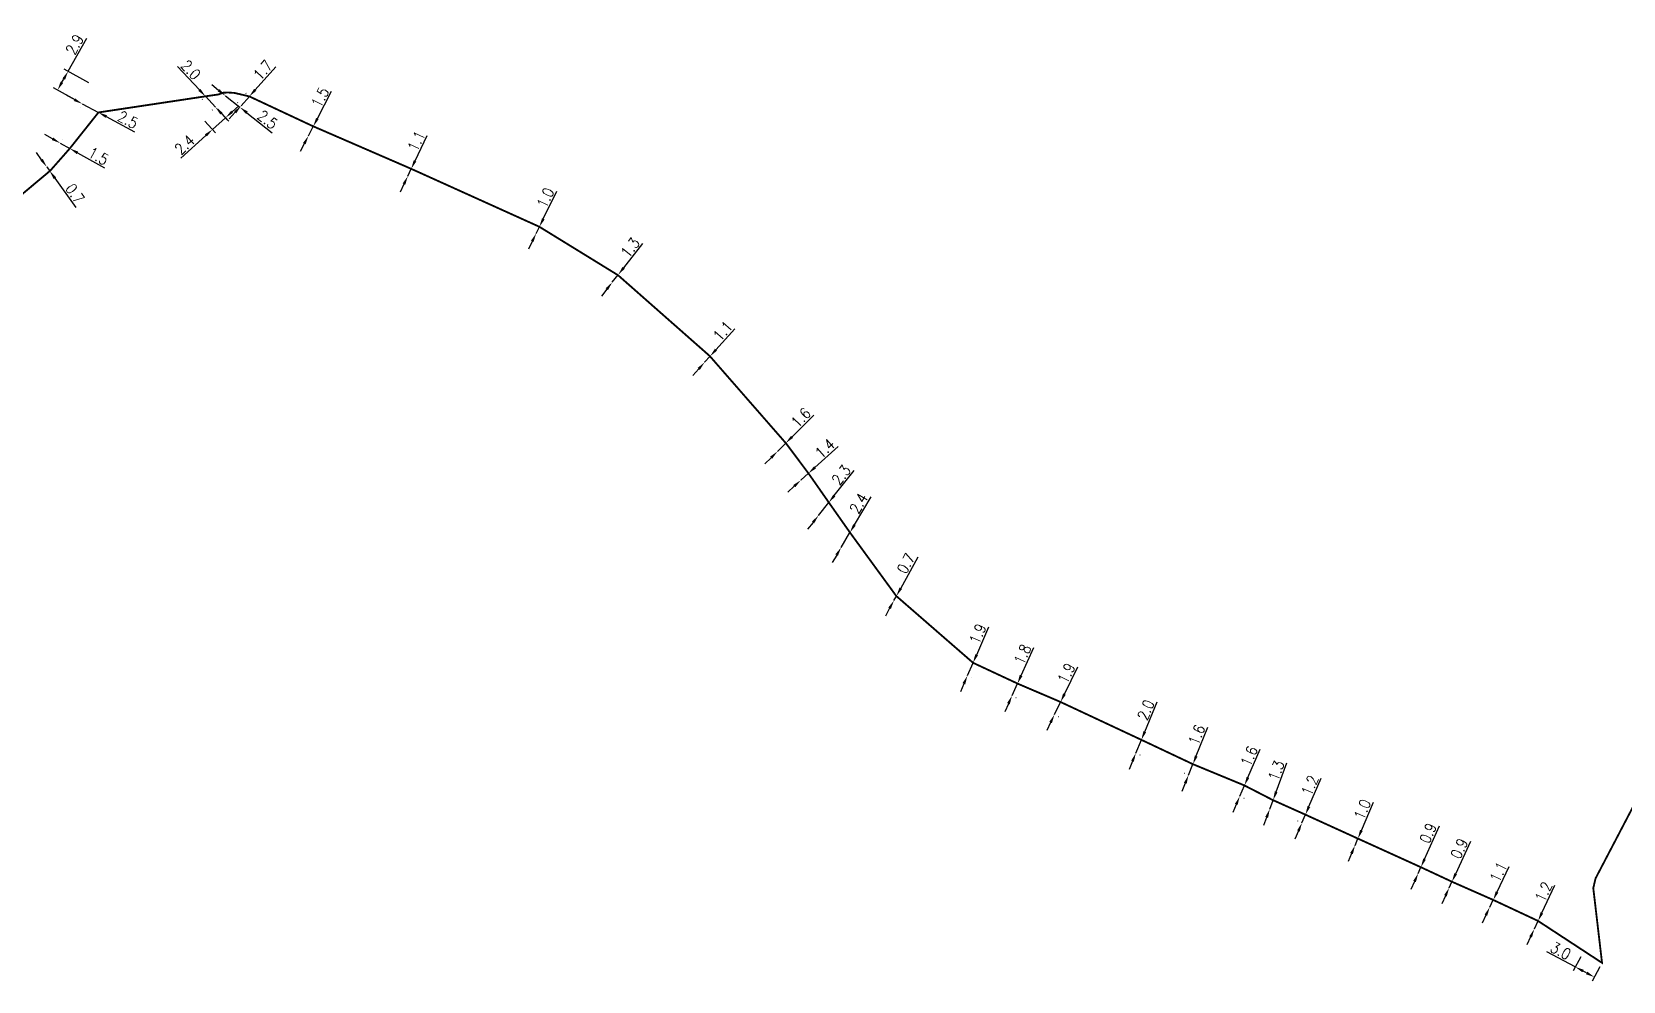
# Model space of a CAD drawing. Header units: millimetres. Extents: x 168049 to 169000, y 126646 to 127000.
# Drawn here: x 168528.4 to 168744.8, y 126645.6 to 126774.6 of the extents above; entities that cross this region are included whole.
import ezdxf

# ---------------------------------------------------------------- set-up
doc = ezdxf.new("R2010")
doc.units = ezdxf.units.MM
doc.linetypes.add('O_GAINE', pattern=[2000, 1000, 1000])
doc.layers.get('DEFPOINTS').update_dxf_attribs({"linetype": 'CONTINUOUS'})
doc.layers.add('O_100', color=6, linetype='O_GAINE')
doc.styles.get("Standard").update_dxf_attribs({"font": 'romans.shx', "width": 0.85})
doc.dimstyles.get("Standard").update_dxf_attribs({"dimtxt": 1.5, "dimasz": 1.2, "dimexe": 0.625, "dimexo": 0.625, "dimgap": 0.25, "dimtad": 1, "dimdec": 1, "dimzin": 0, "dimdsep": 46, "dimtxsty": 'Standard', "dimcen": -0.5, "dimadec": 0, "dimazin": 0, "dimtfac": 1, "dimtdec": 1, "dimtmove": 0, "dimatfit": 3, "dimfxl": 1, "dimtolj": 1, "dimtzin": 0, "dimarcsym": 0})

# ---------------------------------------------------------------- blocks, each defined once
blk = doc.blocks.new('*D30')
at = {"layer": 'DEFPOINTS', "color": 0, "linetype": 'Continuous'}
for p in [(168739.27, 126649.43), (168741.88, 126648.05), (168738.24, 126647.5)]:
    blk.add_point(p, dxfattribs=at)
at = {"layer": 'O_100', "color": 0, "linetype": 'Continuous', "lineweight": -2}
for p, q in [((168738.24, 126647.5), (168734.39, 126649.56)), ((168738.98, 126648.88), (168737.95, 126646.95)), ((168739.79, 126646.68), (168739.3, 126646.93)), ((168741.58, 126647.49), (168740.55, 126645.56))]:
    blk.add_line(p, q, dxfattribs=at)
at = {"layer": 'O_100', "color": 0, "linetype": 'Continuous'}
for points in [[(168739.4, 126647.11), (168739.21, 126646.76), (168738.24, 126647.5)], [(168739.88, 126646.85), (168739.69, 126646.5), (168740.85, 126646.11)]]:
    blk.add_solid(points, dxfattribs=at)
at = {"layer": 'O_100', "color": 0, "linetype": 'Continuous', "insert": (168736.25, 126649.69), "char_height": 1.5, "attachment_point": 5, "rotation": 331.9375}
blk.add_mtext('\\A1;3.0', dxfattribs=at)
blk = doc.blocks.new('*D88')
at = {"layer": 'DEFPOINTS', "color": 0, "linetype": 'Continuous'}
for p in [(168732.68, 126652.66), (168732.68, 126652.66), (168733.19, 126653.75)]:
    blk.add_point(p, dxfattribs=at)
at = {"layer": 'O_100', "color": 0, "linetype": 'Continuous', "lineweight": -2}
for p, q in [((168733.7, 126654.84), (168735.47, 126658.63)), ((168732.68, 126652.66), (168733.19, 126653.75)), ((168732.17, 126651.58), (168731.66, 126650.49))]:
    blk.add_line(p, q, dxfattribs=at)
at = {"layer": 'O_100', "color": 0, "linetype": 'Continuous'}
for points in [[(168733.52, 126654.92), (168733.88, 126654.75), (168733.19, 126653.75)], [(168731.99, 126651.66), (168732.35, 126651.49), (168732.68, 126652.66)]]:
    blk.add_solid(points, dxfattribs=at)
at = {"layer": 'O_100', "color": 0, "linetype": 'Continuous', "insert": (168733.93, 126657.7), "char_height": 1.5, "attachment_point": 5, "rotation": 64.8921}
blk.add_mtext('\\A1;1.2', dxfattribs=at)
blk = doc.blocks.new('*D89')
at = {"layer": 'DEFPOINTS', "color": 0, "linetype": 'Continuous'}
for p in [(168727.09, 126656.6), (168726.61, 126655.61), (168726.61, 126655.61)]:
    blk.add_point(p, dxfattribs=at)
at = {"layer": 'O_100', "color": 0, "linetype": 'Continuous', "lineweight": -2}
for p, q in [((168727.61, 126657.68), (168729.27, 126661.13)), ((168726.61, 126655.61), (168727.09, 126656.6)), ((168726.09, 126654.53), (168725.57, 126653.45))]:
    blk.add_line(p, q, dxfattribs=at)
at = {"layer": 'O_100', "color": 0, "linetype": 'Continuous'}
for points in [[(168727.43, 126657.77), (168727.79, 126657.59), (168727.09, 126656.6)], [(168725.91, 126654.61), (168726.27, 126654.44), (168726.61, 126655.61)]]:
    blk.add_solid(points, dxfattribs=at)
at = {"layer": 'O_100', "color": 0, "linetype": 'Continuous', "insert": (168727.8, 126660.38), "char_height": 1.5, "attachment_point": 5, "rotation": 64.2797}
blk.add_mtext('\\A1;1.1', dxfattribs=at)
blk = doc.blocks.new('*D90')
at = {"layer": 'DEFPOINTS', "color": 0, "linetype": 'Continuous'}
for p in [(168721.48, 126659.08), (168721.1, 126658.26), (168721.1, 126658.26)]:
    blk.add_point(p, dxfattribs=at)
at = {"layer": 'O_100', "color": 0, "linetype": 'Continuous', "lineweight": -2}
for p, q in [((168721.99, 126660.16), (168724.04, 126664.57)), ((168721.1, 126658.26), (168721.48, 126659.08)), ((168720.6, 126657.17), (168720.09, 126656.09))]:
    blk.add_line(p, q, dxfattribs=at)
at = {"layer": 'O_100', "color": 0, "linetype": 'Continuous'}
for points in [[(168721.81, 126660.25), (168722.17, 126660.08), (168721.48, 126659.08)], [(168720.42, 126657.26), (168720.78, 126657.09), (168721.1, 126658.26)]]:
    blk.add_solid(points, dxfattribs=at)
at = {"layer": 'O_100', "color": 0, "linetype": 'Continuous', "insert": (168722.48, 126663.58), "char_height": 1.5, "attachment_point": 5, "rotation": 64.9992}
blk.add_mtext('\\A1;0.9', dxfattribs=at)
blk = doc.blocks.new('*D91')
at = {"layer": 'DEFPOINTS', "color": 0, "linetype": 'Continuous'}
for p in [(168717.26, 126661.05), (168716.89, 126660.21), (168716.89, 126660.21)]:
    blk.add_point(p, dxfattribs=at)
at = {"layer": 'O_100', "color": 0, "linetype": 'Continuous', "lineweight": -2}
for p, q in [((168717.75, 126662.14), (168719.78, 126666.69)), ((168716.89, 126660.21), (168717.26, 126661.05)), ((168716.4, 126659.11), (168715.91, 126658.01))]:
    blk.add_line(p, q, dxfattribs=at)
at = {"layer": 'O_100', "color": 0, "linetype": 'Continuous'}
for points in [[(168717.57, 126662.22), (168717.93, 126662.06), (168717.26, 126661.05)], [(168716.21, 126659.19), (168716.58, 126659.03), (168716.89, 126660.21)]]:
    blk.add_solid(points, dxfattribs=at)
at = {"layer": 'O_100', "color": 0, "linetype": 'Continuous', "insert": (168718.23, 126665.68), "char_height": 1.5, "attachment_point": 5, "rotation": 65.9496}
blk.add_mtext('\\A1;0.9', dxfattribs=at)
blk = doc.blocks.new('*D92')
at = {"layer": 'DEFPOINTS', "color": 0, "linetype": 'Continuous'}
for p in [(168708.3, 126664.02), (168708.31, 126664.02), (168708.7, 126664.94)]:
    blk.add_point(p, dxfattribs=at)
at = {"layer": 'O_100', "color": 0, "linetype": 'Continuous', "lineweight": -2}
for p, q in [((168709.16, 126666.04), (168710.81, 126669.9)), ((168708.12, 126665.18), (168708.12, 126665.18)), ((168707.83, 126662.91), (168707.36, 126661.81)), ((168707.73, 126664.26), (168707.73, 126664.26)), ((168708.3, 126664.02), (168708.69, 126664.94))]:
    blk.add_line(p, q, dxfattribs=at)
at = {"layer": 'O_100', "color": 0, "linetype": 'Continuous'}
for points in [[(168708.98, 126666.12), (168709.35, 126665.96), (168708.69, 126664.94)], [(168707.65, 126662.99), (168708.02, 126662.84), (168708.3, 126664.02)]]:
    blk.add_solid(points, dxfattribs=at)
at = {"layer": 'O_100', "color": 0, "linetype": 'Continuous', "insert": (168709.3, 126668.91), "char_height": 1.5, "attachment_point": 5, "rotation": 66.9434}
blk.add_mtext('\\A1;1.0', dxfattribs=at)
blk = doc.blocks.new('*D93')
at = {"layer": 'DEFPOINTS', "color": 0, "linetype": 'Continuous'}
for p in [(168701.57, 126668.18), (168701.09, 126667.08), (168701.1, 126667.08)]:
    blk.add_point(p, dxfattribs=at)
at = {"layer": 'O_100', "color": 0, "linetype": 'Continuous', "lineweight": -2}
for p, q in [((168702.03, 126669.29), (168703.68, 126673.14)), ((168700.52, 126667.32), (168700.51, 126667.33)), ((168701, 126668.43), (168700.98, 126668.43)), ((168701.09, 126667.08), (168701.56, 126668.19)), ((168700.61, 126665.98), (168700.14, 126664.88))]:
    blk.add_line(p, q, dxfattribs=at)
at = {"layer": 'O_100', "color": 0, "linetype": 'Continuous'}
for points in [[(168701.85, 126669.37), (168702.21, 126669.21), (168701.56, 126668.19)], [(168700.43, 126666.06), (168700.8, 126665.9), (168701.09, 126667.08)]]:
    blk.add_solid(points, dxfattribs=at)
at = {"layer": 'O_100', "color": 0, "linetype": 'Continuous', "insert": (168702.17, 126672.16), "char_height": 1.5, "attachment_point": 5, "rotation": 66.8259}
blk.add_mtext('\\A1;1.2', dxfattribs=at)
blk = doc.blocks.new('*D94')
at = {"layer": 'DEFPOINTS', "color": 0, "linetype": 'Continuous'}
for p in [(168697.16, 126670.16), (168696.71, 126668.95), (168696.71, 126668.95)]:
    blk.add_point(p, dxfattribs=at)
at = {"layer": 'O_100', "color": 0, "linetype": 'Continuous', "lineweight": -2}
for p, q in [((168697.58, 126671.29), (168699.05, 126675.23)), ((168696.71, 126668.95), (168697.16, 126670.16)), ((168696.29, 126667.82), (168695.87, 126666.7))]:
    blk.add_line(p, q, dxfattribs=at)
at = {"layer": 'O_100', "color": 0, "linetype": 'Continuous'}
for points in [[(168697.4, 126671.36), (168697.77, 126671.22), (168697.16, 126670.16)], [(168696.1, 126667.89), (168696.48, 126667.75), (168696.71, 126668.95)]]:
    blk.add_solid(points, dxfattribs=at)
at = {"layer": 'O_100', "color": 0, "linetype": 'Continuous', "insert": (168697.59, 126674.18), "char_height": 1.5, "attachment_point": 5, "rotation": 69.5529}
blk.add_mtext('\\A1;1.3', dxfattribs=at)
blk = doc.blocks.new('*D95')
at = {"layer": 'DEFPOINTS', "color": 0, "linetype": 'Continuous'}
for p in [(168693.26, 126672.16), (168692.62, 126670.7), (168692.64, 126670.69)]:
    blk.add_point(p, dxfattribs=at)
at = {"layer": 'O_100', "color": 0, "linetype": 'Continuous', "lineweight": -2}
for p, q in [((168693.75, 126673.26), (168695.42, 126677.1)), ((168692.64, 126670.69), (168693.27, 126672.16)), ((168693.83, 126671.92), (168693.85, 126671.91)), ((168692.16, 126669.59), (168691.68, 126668.49)), ((168693.19, 126670.45), (168693.21, 126670.44))]:
    blk.add_line(p, q, dxfattribs=at)
at = {"layer": 'O_100', "color": 0, "linetype": 'Continuous'}
for points in [[(168693.57, 126673.34), (168693.93, 126673.18), (168693.27, 126672.16)], [(168691.98, 126669.67), (168692.34, 126669.51), (168692.64, 126670.69)]]:
    blk.add_solid(points, dxfattribs=at)
at = {"layer": 'O_100', "color": 0, "linetype": 'Continuous', "insert": (168693.91, 126676.13), "char_height": 1.5, "attachment_point": 5, "rotation": 66.5453}
blk.add_mtext('\\A1;1.6', dxfattribs=at)
blk = doc.blocks.new('*D96')
at = {"layer": 'DEFPOINTS', "color": 0, "linetype": 'Continuous'}
for p in [(168686.29, 126675.05), (168685.67, 126673.57), (168685.7, 126673.56)]:
    blk.add_point(p, dxfattribs=at)
at = {"layer": 'O_100', "color": 0, "linetype": 'Continuous', "lineweight": -2}
for p, q in [((168686.72, 126676.17), (168688.28, 126680.06)), ((168685.12, 126673.79), (168685.09, 126673.8)), ((168685.67, 126673.57), (168686.27, 126675.05)), ((168685.71, 126675.28), (168685.69, 126675.29)), ((168685.23, 126672.46), (168684.78, 126671.34))]:
    blk.add_line(p, q, dxfattribs=at)
at = {"layer": 'O_100', "color": 0, "linetype": 'Continuous'}
for points in [[(168686.53, 126676.24), (168686.9, 126676.09), (168686.27, 126675.05)], [(168685.04, 126672.53), (168685.41, 126672.38), (168685.67, 126673.57)]]:
    blk.add_solid(points, dxfattribs=at)
at = {"layer": 'O_100', "color": 0, "linetype": 'Continuous', "insert": (168686.79, 126679.04), "char_height": 1.5, "attachment_point": 5, "rotation": 68.1224}
blk.add_mtext('\\A1;1.6', dxfattribs=at)
blk = doc.blocks.new('*D97')
at = {"layer": 'DEFPOINTS', "color": 0, "linetype": 'Continuous'}
for p in [(168679.23, 126678.38), (168678.48, 126676.58), (168678.51, 126676.56)]:
    blk.add_point(p, dxfattribs=at)
at = {"layer": 'O_100', "color": 0, "linetype": 'Continuous', "lineweight": -2}
for p, q in [((168679.72, 126679.47), (168681.41, 126683.51)), ((168678.51, 126676.56), (168679.26, 126678.36)), ((168679.81, 126678.14), (168679.84, 126678.12)), ((168679.06, 126676.34), (168679.09, 126676.32)), ((168678.05, 126675.45), (168677.59, 126674.35))]:
    blk.add_line(p, q, dxfattribs=at)
at = {"layer": 'O_100', "color": 0, "linetype": 'Continuous'}
for points in [[(168679.54, 126679.55), (168679.91, 126679.39), (168679.26, 126678.36)], [(168677.87, 126675.53), (168678.24, 126675.38), (168678.51, 126676.56)]]:
    blk.add_solid(points, dxfattribs=at)
at = {"layer": 'O_100', "color": 0, "linetype": 'Continuous', "insert": (168679.87, 126682.43), "char_height": 1.5, "attachment_point": 5, "rotation": 67.3769}
blk.add_mtext('\\A1;2.0', dxfattribs=at)
blk = doc.blocks.new('*D98')
at = {"layer": 'DEFPOINTS', "color": 0, "linetype": 'Continuous'}
for p in [(168668.22, 126683.52), (168667.39, 126681.82), (168667.44, 126681.79)]:
    blk.add_point(p, dxfattribs=at)
at = {"layer": 'O_100', "color": 0, "linetype": 'Continuous', "lineweight": -2}
for p, q in [((168668.8, 126684.58), (168670.61, 126688.29)), ((168667.44, 126681.79), (168668.28, 126683.5)), ((168668.78, 126683.25), (168668.84, 126683.22)), ((168666.92, 126680.71), (168666.39, 126679.63)), ((168667.95, 126681.54), (168668, 126681.52))]:
    blk.add_line(p, q, dxfattribs=at)
at = {"layer": 'O_100', "color": 0, "linetype": 'Continuous'}
for points in [[(168668.62, 126684.67), (168668.98, 126684.49), (168668.28, 126683.5)], [(168666.74, 126680.8), (168667.1, 126680.63), (168667.44, 126681.79)]]:
    blk.add_solid(points, dxfattribs=at)
at = {"layer": 'O_100', "color": 0, "linetype": 'Continuous', "insert": (168669.07, 126687.41), "char_height": 1.5, "attachment_point": 5, "rotation": 63.9852}
blk.add_mtext('\\A1;1.9', dxfattribs=at)
blk = doc.blocks.new('*D99')
at = {"layer": 'DEFPOINTS', "color": 0, "linetype": 'Continuous'}
for p in [(168662.38, 126686.03), (168661.64, 126684.39), (168661.68, 126684.37)]:
    blk.add_point(p, dxfattribs=at)
at = {"layer": 'O_100', "color": 0, "linetype": 'Continuous', "lineweight": -2}
for p, q in [((168662.91, 126687.11), (168664.62, 126690.93)), ((168661.68, 126684.37), (168662.42, 126686.01)), ((168662.95, 126685.77), (168662.99, 126685.76)), ((168661.19, 126683.27), (168660.7, 126682.18)), ((168662.21, 126684.13), (168662.25, 126684.11))]:
    blk.add_line(p, q, dxfattribs=at)
at = {"layer": 'O_100', "color": 0, "linetype": 'Continuous'}
for points in [[(168662.72, 126687.19), (168663.09, 126687.02), (168662.42, 126686.01)], [(168661.01, 126683.36), (168661.37, 126683.19), (168661.68, 126684.37)]]:
    blk.add_solid(points, dxfattribs=at)
at = {"layer": 'O_100', "color": 0, "linetype": 'Continuous', "insert": (168663.1, 126689.97), "char_height": 1.5, "attachment_point": 5, "rotation": 65.8575}
blk.add_mtext('\\A1;1.8', dxfattribs=at)
blk = doc.blocks.new('*D100')
at = {"layer": 'DEFPOINTS', "color": 0, "linetype": 'Continuous'}
for p in [(168656.35, 126688.84), (168655.58, 126687.1), (168655.62, 126687.09)]:
    blk.add_point(p, dxfattribs=at)
at = {"layer": 'O_100', "color": 0, "linetype": 'Continuous', "lineweight": -2}
for p, q in [((168656.87, 126689.93), (168658.53, 126693.7)), ((168655.62, 126687.09), (168656.38, 126688.83)), ((168656.16, 126686.85), (168656.19, 126686.84)), ((168656.92, 126688.59), (168656.95, 126688.58)), ((168655.14, 126685.99), (168654.65, 126684.89))]:
    blk.add_line(p, q, dxfattribs=at)
at = {"layer": 'O_100', "color": 0, "linetype": 'Continuous'}
for points in [[(168656.68, 126690.01), (168657.05, 126689.84), (168656.38, 126688.83)], [(168654.95, 126686.07), (168655.32, 126685.91), (168655.62, 126687.09)]]:
    blk.add_solid(points, dxfattribs=at)
at = {"layer": 'O_100', "color": 0, "linetype": 'Continuous', "insert": (168657.02, 126692.77), "char_height": 1.5, "attachment_point": 5, "rotation": 66.2723}
blk.add_mtext('\\A1;1.9', dxfattribs=at)
blk = doc.blocks.new('*D101')
at = {"layer": 'DEFPOINTS', "color": 0, "linetype": 'Continuous'}
for p in [(168645.96, 126697.9), (168645.62, 126697.29), (168645.62, 126697.29)]:
    blk.add_point(p, dxfattribs=at)
at = {"layer": 'O_100', "color": 0, "linetype": 'Continuous', "lineweight": -2}
for p, q in [((168646.54, 126698.95), (168648.91, 126703.23)), ((168645.62, 126697.29), (168645.96, 126697.9)), ((168645.04, 126696.24), (168644.46, 126695.19))]:
    blk.add_line(p, q, dxfattribs=at)
at = {"layer": 'O_100', "color": 0, "linetype": 'Continuous'}
for points in [[(168646.37, 126699.05), (168646.72, 126698.86), (168645.96, 126697.9)], [(168644.86, 126696.34), (168645.21, 126696.14), (168645.62, 126697.29)]]:
    blk.add_solid(points, dxfattribs=at)
at = {"layer": 'O_100', "color": 0, "linetype": 'Continuous', "insert": (168647.26, 126702.32), "char_height": 1.5, "attachment_point": 5, "rotation": 61.0173}
blk.add_mtext('\\A1;0.7', dxfattribs=at)
blk = doc.blocks.new('*D102')
at = {"layer": 'DEFPOINTS', "color": 0, "linetype": 'Continuous'}
for p in [(168639.64, 126706.53), (168638.45, 126704.51), (168638.45, 126704.51)]:
    blk.add_point(p, dxfattribs=at)
at = {"layer": 'O_100', "color": 0, "linetype": 'Continuous', "lineweight": -2}
for p, q in [((168640.25, 126707.57), (168642.51, 126711.38)), ((168638.45, 126704.51), (168639.64, 126706.53)), ((168637.84, 126703.48), (168637.23, 126702.44))]:
    blk.add_line(p, q, dxfattribs=at)
at = {"layer": 'O_100', "color": 0, "linetype": 'Continuous'}
for points in [[(168640.08, 126707.67), (168640.42, 126707.46), (168639.64, 126706.53)], [(168637.66, 126703.58), (168638.01, 126703.37), (168638.45, 126704.51)]]:
    blk.add_solid(points, dxfattribs=at)
at = {"layer": 'O_100', "color": 0, "linetype": 'Continuous', "insert": (168640.82, 126710.5), "char_height": 1.5, "attachment_point": 5, "rotation": 59.4262}
blk.add_mtext('\\A1;2.4', dxfattribs=at)
blk = doc.blocks.new('*D103')
at = {"layer": 'DEFPOINTS', "color": 0, "linetype": 'Continuous'}
for p in [(168636.77, 126710.62), (168635.37, 126708.85), (168635.37, 126708.85)]:
    blk.add_point(p, dxfattribs=at)
at = {"layer": 'O_100', "color": 0, "linetype": 'Continuous', "lineweight": -2}
for p, q in [((168637.51, 126711.56), (168640.23, 126714.98)), ((168635.37, 126708.85), (168636.77, 126710.62)), ((168634.63, 126707.91), (168633.88, 126706.97))]:
    blk.add_line(p, q, dxfattribs=at)
at = {"layer": 'O_100', "color": 0, "linetype": 'Continuous'}
for points in [[(168637.36, 126711.68), (168637.67, 126711.43), (168636.77, 126710.62)], [(168634.47, 126708.04), (168634.78, 126707.79), (168635.37, 126708.85)]]:
    blk.add_solid(points, dxfattribs=at)
at = {"layer": 'O_100', "color": 0, "linetype": 'Continuous', "insert": (168638.46, 126714.36), "char_height": 1.5, "attachment_point": 5, "rotation": 51.5831}
blk.add_mtext('\\A1;2.3', dxfattribs=at)
blk = doc.blocks.new('*D104')
at = {"layer": 'DEFPOINTS', "color": 0, "linetype": 'Continuous'}
for p in [(168632.97, 126713.65), (168632.97, 126713.65), (168634, 126714.59)]:
    blk.add_point(p, dxfattribs=at)
at = {"layer": 'O_100', "color": 0, "linetype": 'Continuous', "lineweight": -2}
for p, q in [((168634.89, 126715.39), (168638.04, 126718.24)), ((168632.08, 126712.84), (168631.19, 126712.03)), ((168632.97, 126713.65), (168634, 126714.59))]:
    blk.add_line(p, q, dxfattribs=at)
at = {"layer": 'O_100', "color": 0, "linetype": 'Continuous'}
for points in [[(168634.76, 126715.54), (168635.03, 126715.24), (168634, 126714.59)], [(168631.94, 126712.99), (168632.21, 126712.69), (168632.97, 126713.65)]]:
    blk.add_solid(points, dxfattribs=at)
at = {"layer": 'O_100', "color": 0, "linetype": 'Continuous', "insert": (168636.24, 126717.96), "char_height": 1.5, "attachment_point": 5, "rotation": 42.1632}
blk.add_mtext('\\A1;1.4', dxfattribs=at)
blk = doc.blocks.new('*D105')
at = {"layer": 'DEFPOINTS', "color": 0, "linetype": 'Continuous'}
for p in [(168629.79, 126717.56), (168629.79, 126717.56), (168630.92, 126718.69)]:
    blk.add_point(p, dxfattribs=at)
at = {"layer": 'O_100', "color": 0, "linetype": 'Continuous', "lineweight": -2}
for p, q in [((168631.77, 126719.54), (168634.73, 126722.5)), ((168629.79, 126717.56), (168630.92, 126718.69)), ((168628.94, 126716.71), (168628.09, 126715.86))]:
    blk.add_line(p, q, dxfattribs=at)
at = {"layer": 'O_100', "color": 0, "linetype": 'Continuous'}
for points in [[(168631.63, 126719.68), (168631.91, 126719.4), (168630.92, 126718.69)], [(168628.8, 126716.85), (168629.08, 126716.57), (168629.79, 126717.56)]]:
    blk.add_solid(points, dxfattribs=at)
at = {"layer": 'O_100', "color": 0, "linetype": 'Continuous', "insert": (168632.97, 126722.15), "char_height": 1.5, "attachment_point": 5, "rotation": 44.9882}
blk.add_mtext('\\A1;1.6', dxfattribs=at)
blk = doc.blocks.new('*D106')
at = {"layer": 'DEFPOINTS', "color": 0, "linetype": 'Continuous'}
for p in [(168620.63, 126730.49), (168619.89, 126729.67), (168619.89, 126729.67)]:
    blk.add_point(p, dxfattribs=at)
at = {"layer": 'O_100', "color": 0, "linetype": 'Continuous', "lineweight": -2}
for p, q in [((168621.43, 126731.38), (168623.98, 126734.23)), ((168619.89, 126729.67), (168620.63, 126730.49)), ((168619.09, 126728.78), (168618.29, 126727.88))]:
    blk.add_line(p, q, dxfattribs=at)
at = {"layer": 'O_100', "color": 0, "linetype": 'Continuous'}
for points in [[(168621.28, 126731.51), (168621.58, 126731.25), (168620.63, 126730.49)], [(168618.94, 126728.91), (168619.24, 126728.64), (168619.89, 126729.67)]]:
    blk.add_solid(points, dxfattribs=at)
at = {"layer": 'O_100', "color": 0, "linetype": 'Continuous', "insert": (168622.36, 126733.92), "char_height": 1.5, "attachment_point": 5, "rotation": 48.0739}
blk.add_mtext('\\A1;1.1', dxfattribs=at)
blk = doc.blocks.new('*D107')
at = {"layer": 'DEFPOINTS', "color": 0, "linetype": 'Continuous'}
for p in [(168608.15, 126741.58), (168607.34, 126740.56), (168607.34, 126740.56)]:
    blk.add_point(p, dxfattribs=at)
at = {"layer": 'O_100', "color": 0, "linetype": 'Continuous', "lineweight": -2}
for p, q in [((168608.89, 126742.52), (168611.48, 126745.81)), ((168607.34, 126740.56), (168608.15, 126741.58)), ((168606.6, 126739.61), (168605.86, 126738.67))]:
    blk.add_line(p, q, dxfattribs=at)
at = {"layer": 'O_100', "color": 0, "linetype": 'Continuous'}
for points in [[(168608.73, 126742.64), (168609.05, 126742.4), (168608.15, 126741.58)], [(168606.44, 126739.74), (168606.76, 126739.49), (168607.34, 126740.56)]]:
    blk.add_solid(points, dxfattribs=at)
at = {"layer": 'O_100', "color": 0, "linetype": 'Continuous', "insert": (168609.77, 126745.26), "char_height": 1.5, "attachment_point": 5, "rotation": 51.7807}
blk.add_mtext('\\A1;1.3', dxfattribs=at)
blk = doc.blocks.new('*D108')
at = {"layer": 'DEFPOINTS', "color": 0, "linetype": 'Continuous'}
for p in [(168596.99, 126747.19), (168596.99, 126747.19), (168597.43, 126748.09)]:
    blk.add_point(p, dxfattribs=at)
at = {"layer": 'O_100', "color": 0, "linetype": 'Continuous', "lineweight": -2}
for p, q in [((168597.96, 126749.17), (168599.8, 126752.93)), ((168596.99, 126747.19), (168597.43, 126748.09)), ((168596.46, 126746.11), (168595.94, 126745.04))]:
    blk.add_line(p, q, dxfattribs=at)
at = {"layer": 'O_100', "color": 0, "linetype": 'Continuous'}
for points in [[(168596.28, 126746.2), (168596.64, 126746.03), (168596.99, 126747.19)], [(168597.78, 126749.25), (168598.14, 126749.08), (168597.43, 126748.09)]]:
    blk.add_solid(points, dxfattribs=at)
at = {"layer": 'O_100', "color": 0, "linetype": 'Continuous', "insert": (168598.25, 126752.03), "char_height": 1.5, "attachment_point": 5, "rotation": 63.9166}
blk.add_mtext('\\A1;1.0', dxfattribs=at)
blk = doc.blocks.new('*D109')
at = {"layer": 'DEFPOINTS', "color": 0, "linetype": 'Continuous'}
for p in [(168580.01, 126755.97), (168579.54, 126754.97), (168579.54, 126754.97)]:
    blk.add_point(p, dxfattribs=at)
at = {"layer": 'O_100', "color": 0, "linetype": 'Continuous', "lineweight": -2}
for p, q in [((168580.52, 126757.05), (168582.16, 126760.51)), ((168579.54, 126754.97), (168580.01, 126755.97)), ((168579.02, 126753.89), (168578.51, 126752.81))]:
    blk.add_line(p, q, dxfattribs=at)
at = {"layer": 'O_100', "color": 0, "linetype": 'Continuous'}
for points in [[(168580.34, 126757.14), (168580.7, 126756.97), (168580.01, 126755.97)], [(168578.84, 126753.98), (168579.2, 126753.8), (168579.54, 126754.97)]]:
    blk.add_solid(points, dxfattribs=at)
at = {"layer": 'O_100', "color": 0, "linetype": 'Continuous', "insert": (168580.7, 126759.75), "char_height": 1.5, "attachment_point": 5, "rotation": 64.5835}
blk.add_mtext('\\A1;1.1', dxfattribs=at)
blk = doc.blocks.new('*D110')
at = {"layer": 'DEFPOINTS', "color": 0, "linetype": 'Continuous'}
for p in [(168566.02, 126760.44), (168566.02, 126760.44), (168566.69, 126761.73)]:
    blk.add_point(p, dxfattribs=at)
at = {"layer": 'O_100', "color": 0, "linetype": 'Continuous', "lineweight": -2}
for p, q in [((168567.25, 126762.8), (168569.19, 126766.54)), ((168566.02, 126760.44), (168566.69, 126761.73)), ((168565.47, 126759.38), (168564.92, 126758.32))]:
    blk.add_line(p, q, dxfattribs=at)
at = {"layer": 'O_100', "color": 0, "linetype": 'Continuous'}
for points in [[(168567.07, 126762.89), (168567.42, 126762.7), (168566.69, 126761.73)], [(168565.29, 126759.47), (168565.65, 126759.29), (168566.02, 126760.44)]]:
    blk.add_solid(points, dxfattribs=at)
at = {"layer": 'O_100', "color": 0, "linetype": 'Continuous', "insert": (168567.62, 126765.67), "char_height": 1.5, "attachment_point": 5, "rotation": 62.5214}
blk.add_mtext('\\A1;1.5', dxfattribs=at)
blk = doc.blocks.new('*D111')
at = {"layer": 'DEFPOINTS', "color": 0, "linetype": 'Continuous'}
for p in [(168556.87, 126764.54), (168556.89, 126764.52), (168558.02, 126765.79)]:
    blk.add_point(p, dxfattribs=at)
at = {"layer": 'O_100', "color": 0, "linetype": 'Continuous', "lineweight": -2}
for p, q in [((168558.8, 126766.71), (168561.59, 126769.83)), ((168556.42, 126764.94), (168556.4, 126764.96)), ((168556.87, 126764.54), (168558, 126765.81)), ((168557.55, 126766.21), (168557.53, 126766.23)), ((168556.07, 126763.65), (168555.27, 126762.75))]:
    blk.add_line(p, q, dxfattribs=at)
at = {"layer": 'O_100', "color": 0, "linetype": 'Continuous'}
for points in [[(168558.65, 126766.84), (168558.95, 126766.57), (168558, 126765.81)], [(168555.92, 126763.78), (168556.22, 126763.51), (168556.87, 126764.54)]]:
    blk.add_solid(points, dxfattribs=at)
at = {"layer": 'O_100', "color": 0, "linetype": 'Continuous', "insert": (168559.84, 126769.38), "char_height": 1.5, "attachment_point": 5, "rotation": 48.2565}
blk.add_mtext('\\A1;1.7', dxfattribs=at)
blk = doc.blocks.new('*D112')
at = {"layer": 'DEFPOINTS', "color": 0, "linetype": 'Continuous'}
for p in [(168554.77, 126765.89), (168554.77, 126765.89), (168556.73, 126764.33)]:
    blk.add_point(p, dxfattribs=at)
at = {"layer": 'O_100', "color": 0, "linetype": 'Continuous', "lineweight": -2}
for p, q in [((168553.83, 126766.63), (168552.89, 126767.38)), ((168554.77, 126765.89), (168556.73, 126764.33)), ((168557.67, 126763.59), (168561.1, 126760.88))]:
    blk.add_line(p, q, dxfattribs=at)
at = {"layer": 'O_100', "color": 0, "linetype": 'Continuous'}
for points in [[(168553.96, 126766.79), (168553.71, 126766.47), (168554.77, 126765.89)], [(168557.8, 126763.75), (168557.55, 126763.43), (168556.73, 126764.33)]]:
    blk.add_solid(points, dxfattribs=at)
at = {"layer": 'O_100', "color": 0, "linetype": 'Continuous', "insert": (168560.48, 126762.65), "char_height": 1.5, "attachment_point": 5, "rotation": 321.6447}
blk.add_mtext('\\A1;2.5', dxfattribs=at)
blk = doc.blocks.new('*D113')
at = {"layer": 'DEFPOINTS', "color": 0, "linetype": 'Continuous'}
for p in [(168552.07, 126765.86), (168553.39, 126764.36), (168553.44, 126764.4)]:
    blk.add_point(p, dxfattribs=at)
at = {"layer": 'O_100', "color": 0, "linetype": 'Continuous', "lineweight": -2}
for p, q in [((168551.21, 126766.7), (168548.23, 126769.89)), ((168551.62, 126765.43), (168551.57, 126765.39)), ((168553.39, 126764.36), (168552.03, 126765.82)), ((168552.98, 126763.97), (168552.94, 126763.93)), ((168554.21, 126763.48), (168555.03, 126762.6))]:
    blk.add_line(p, q, dxfattribs=at)
at = {"layer": 'O_100', "color": 0, "linetype": 'Continuous'}
for points in [[(168551.36, 126766.83), (168551.06, 126766.56), (168552.03, 126765.82)], [(168554.36, 126763.61), (168554.06, 126763.34), (168553.39, 126764.36)]]:
    blk.add_solid(points, dxfattribs=at)
at = {"layer": 'O_100', "color": 0, "linetype": 'Continuous', "insert": (168550.04, 126769.42), "char_height": 1.5, "attachment_point": 5, "rotation": 312.993}
blk.add_mtext('\\A1;2.0', dxfattribs=at)
blk = doc.blocks.new('*D114')
at = {"layer": 'DEFPOINTS', "color": 0, "linetype": 'Continuous'}
for p in [(168553.32, 126764.53), (168551.53, 126762.92), (168552.98, 126761.31)]:
    blk.add_point(p, dxfattribs=at)
at = {"layer": 'O_100', "color": 0, "linetype": 'Continuous', "lineweight": -2}
for p, q in [((168555.66, 126763.72), (168556.55, 126764.52)), ((168551.95, 126762.46), (168553.4, 126760.85)), ((168554.77, 126762.92), (168552.98, 126761.31)), ((168553.73, 126764.07), (168555.19, 126762.45)), ((168552.09, 126760.51), (168548.67, 126757.42))]:
    blk.add_line(p, q, dxfattribs=at)
at = {"layer": 'O_100', "color": 0, "linetype": 'Continuous'}
for points in [[(168555.53, 126763.87), (168555.79, 126763.57), (168554.77, 126762.92)], [(168551.96, 126760.66), (168552.23, 126760.36), (168552.98, 126761.31)]]:
    blk.add_solid(points, dxfattribs=at)
at = {"layer": 'O_100', "color": 0, "linetype": 'Continuous', "insert": (168549.2, 126759.25), "char_height": 1.5, "attachment_point": 5, "rotation": 42.0129}
blk.add_mtext('\\A1;2.4', dxfattribs=at)
blk = doc.blocks.new('*D115')
at = {"layer": 'DEFPOINTS', "color": 0, "linetype": 'Continuous'}
for p in [(168535.29, 126764.81), (168535.29, 126764.8), (168537.49, 126763.63)]:
    blk.add_point(p, dxfattribs=at)
at = {"layer": 'O_100', "color": 0, "linetype": 'Continuous', "lineweight": -2}
for p, q in [((168534.23, 126765.37), (168533.17, 126765.93)), ((168535.29, 126764.8), (168537.49, 126763.63)), ((168534.99, 126764.26), (168534.99, 126764.25)), ((168537.2, 126763.08), (168537.2, 126763.08)), ((168538.55, 126763.06), (168542.41, 126761.01))]:
    blk.add_line(p, q, dxfattribs=at)
at = {"layer": 'O_100', "color": 0, "linetype": 'Continuous'}
for points in [[(168534.32, 126765.54), (168534.13, 126765.19), (168535.29, 126764.8)], [(168538.65, 126763.24), (168538.46, 126762.89), (168537.49, 126763.63)]]:
    blk.add_solid(points, dxfattribs=at)
at = {"layer": 'O_100', "color": 0, "linetype": 'Continuous', "insert": (168541.48, 126762.64), "char_height": 1.5, "attachment_point": 5, "rotation": 331.9389}
blk.add_mtext('\\A1;2.5', dxfattribs=at)
blk = doc.blocks.new('*D116')
at = {"layer": 'DEFPOINTS', "color": 0, "linetype": 'Continuous'}
for p in [(168533.36, 126769.22), (168536.71, 126767.34), (168535.29, 126764.81)]:
    blk.add_point(p, dxfattribs=at)
at = {"layer": 'O_100', "color": 0, "linetype": 'Continuous', "lineweight": -2}
for p, q in [((168533.36, 126769.22), (168535.9, 126773.73)), ((168536.16, 126767.64), (168532.82, 126769.52)), ((168534.74, 126765.11), (168531.4, 126766.99)), ((168532.53, 126767.73), (168532.77, 126768.17))]:
    blk.add_line(p, q, dxfattribs=at)
at = {"layer": 'O_100', "color": 0, "linetype": 'Continuous'}
for points in [[(168532.6, 126768.27), (168532.95, 126768.07), (168533.36, 126769.22)], [(168532.35, 126767.83), (168532.7, 126767.64), (168531.94, 126766.69)]]:
    blk.add_solid(points, dxfattribs=at)
at = {"layer": 'O_100', "color": 0, "linetype": 'Continuous', "insert": (168534.26, 126772.87), "char_height": 1.5, "attachment_point": 5, "rotation": 60.6789}
blk.add_mtext('\\A1;2.9', dxfattribs=at)
blk = doc.blocks.new('*D117')
at = {"layer": 'DEFPOINTS', "color": 0, "linetype": 'Continuous'}
for p in [(168532.28, 126759.46), (168532.29, 126759.46), (168533.59, 126758.72)]:
    blk.add_point(p, dxfattribs=at)
at = {"layer": 'O_100', "color": 0, "linetype": 'Continuous', "lineweight": -2}
for p, q in [((168531.24, 126760.05), (168530.19, 126760.64)), ((168532.29, 126759.46), (168533.59, 126758.73)), ((168532.59, 126760), (168532.59, 126760.01)), ((168533.9, 126759.27), (168533.9, 126759.27)), ((168534.64, 126758.14), (168538.29, 126756.09))]:
    blk.add_line(p, q, dxfattribs=at)
at = {"layer": 'O_100', "color": 0, "linetype": 'Continuous'}
for points in [[(168531.34, 126760.22), (168531.14, 126759.88), (168532.29, 126759.46)], [(168534.74, 126758.31), (168534.54, 126757.97), (168533.59, 126758.73)]]:
    blk.add_solid(points, dxfattribs=at)
at = {"layer": 'O_100', "color": 0, "linetype": 'Continuous', "insert": (168537.48, 126757.69), "char_height": 1.5, "attachment_point": 5, "rotation": 330.6789}
blk.add_mtext('\\A1;1.5', dxfattribs=at)
blk = doc.blocks.new('*D118')
at = {"layer": 'DEFPOINTS', "color": 0, "linetype": 'Continuous'}
for p in [(168530.46, 126756.23), (168530.46, 126756.23), (168530.87, 126755.66)]:
    blk.add_point(p, dxfattribs=at)
at = {"layer": 'O_100', "color": 0, "linetype": 'Continuous', "lineweight": -2}
for p, q in [((168529.76, 126757.21), (168529.06, 126758.18)), ((168530.46, 126756.23), (168530.87, 126755.66)), ((168531.57, 126754.69), (168534.42, 126750.72))]:
    blk.add_line(p, q, dxfattribs=at)
at = {"layer": 'O_100', "color": 0, "linetype": 'Continuous'}
for points in [[(168529.92, 126757.32), (168529.6, 126757.09), (168530.46, 126756.23)], [(168531.73, 126754.8), (168531.41, 126754.57), (168530.87, 126755.66)]]:
    blk.add_solid(points, dxfattribs=at)
at = {"layer": 'O_100', "color": 0, "linetype": 'Continuous', "insert": (168534.3, 126752.59), "char_height": 1.5, "attachment_point": 5, "rotation": 305.6478}
blk.add_mtext('\\A1;0.7', dxfattribs=at)

msp = doc.modelspace()

# ---------------------------------------------------------------- linework, layer by layer
at = {"layer": 'O_100'}
msp.add_lwpolyline([(168750.74, 126678.14, 0.25, 0.25, 0), (168741, 126659.53, 0.25, 0.25, 0), (168740.69, 126658.21, 0.25, 0.25, 0), (168741.88, 126648.05, 0.25, 0.25, 0), (168733.16, 126653.76, 0.25, 0.25, 0), (168727.07, 126656.61, 0.25, 0.25, 0), (168721.58, 126659.03, 0.25, 0.25, 0), (168717.25, 126661.05, 0.25, 0.25, 0), (168708.69, 126664.94, 0.25, 0.25, 0), (168701.56, 126668.19, 0.25, 0.25, 0), (168697.1, 126670.19, 0.25, 0.25, 0), (168693.27, 126672.16, 0.25, 0.25, 0), (168686.27, 126675.05, 0.25, 0.25, 0), (168679.26, 126678.36, 0.25, 0.25, 0), (168668.28, 126683.5, 0.25, 0.25, 0), (168662.42, 126686.01, 0.25, 0.25, 0), (168656.38, 126688.83, 0.25, 0.25, 0), (168645.94, 126697.91, 0.25, 0.25, 0), (168639.65, 126706.53, 0.25, 0.25, 0), (168636.78, 126710.61, 0.25, 0.25, 0), (168633.99, 126714.6, 0.25, 0.25, 0), (168630.95, 126718.66, 0.25, 0.25, 0), (168620.59, 126730.52, 0.25, 0.25, 0), (168608.12, 126741.51, 0.25, 0.25, 0), (168597.41, 126748.1, 0.25, 0.25, 0), (168580.02, 126755.96, 0.25, 0.25, 0), (168566.58, 126761.79, 0.25, 0.25, 0), (168558, 126765.81, 0.25, 0.25, 0), (168555.99, 126766.28, 0.25, 0.25, 0), (168555.11, 126766.34, 0.25, 0.25, 0), (168554.45, 126766.31, 0.25, 0.25, 0), (168553.82, 126766.08, 0.25, 0.25, 0), (168552.03, 126765.82, 0.25, 0.25, 0), (168537.49, 126763.63, 0.25, 0.25, 0), (168533.59, 126758.73, 0.25, 0.25, 0), (168530.94, 126755.72, 0.25, 0.25, 0), (168523.09, 126749.15, 0.25, 0.25, 0)], format="xyseb", dxfattribs=at)

# ---------------------------------------------------------------- dimensions: what is measured, and where the dimension line sits
at = {"layer": 'O_100', "linetype": 'Continuous'}
for base, p1, p2, angle, picture, middle in [((168533.36, 126769.22), (168535.29, 126764.81), (168536.71, 126767.34), 60.6789, '*D116', (168535.14, 126772.38)), ((168553.39, 126764.36), (168552.07, 126765.86), (168553.44, 126764.4), 312.993, '*D113', (168549.31, 126768.73)), ((168556.87, 126764.54), (168558.02, 126765.79), (168556.89, 126764.52), 228.2565, '*D111', (168560.59, 126768.72)), ((168554.77, 126765.89), (168556.73, 126764.33), (168554.77, 126765.89), 141.6447, '*D112', (168559.86, 126761.86)), ((168566.024, 126760.4446), (168566.6931, 126761.731), (168566.024, 126760.4446), 242.5214, '*D110', (168568.5041, 126765.2132)), ((168535.29, 126764.8), (168537.49, 126763.63), (168535.29, 126764.81), 151.9389, '*D115', (168541.01, 126761.75)), ((168552.98, 126761.31), (168553.32, 126764.53), (168551.53, 126762.92), 222.0129, '*D114', (168549.87, 126758.5)), ((168532.29, 126759.46), (168533.59, 126758.72), (168532.28, 126759.46), 150.6789, '*D117', (168536.99, 126756.82)), ((168579.54, 126754.97), (168580.01, 126755.97), (168579.54, 126754.97), 244.5835, '*D109', (168581.6, 126759.32)), ((168530.46, 126756.23), (168530.87, 126755.66), (168530.46, 126756.23), 125.6478, '*D118', (168533.49, 126752.01)), ((168596.99, 126747.19), (168597.43, 126748.09), (168596.99, 126747.19), 243.9166, '*D108', (168599.14, 126751.59)), ((168607.34, 126740.56), (168608.15, 126741.58), (168607.34, 126740.56), 231.7807, '*D107', (168610.56, 126744.64)), ((168619.89, 126729.67), (168620.63, 126730.49), (168619.89, 126729.67), 228.0739, '*D106', (168623.11, 126733.25)), ((168629.79, 126717.56), (168630.92, 126718.69), (168629.79, 126717.56), 224.9882, '*D105', (168633.67, 126721.44)), ((168632.97, 126713.65), (168634, 126714.59), (168632.97, 126713.65), 222.1632, '*D104', (168636.91, 126717.22)), ((168635.37, 126708.85), (168636.77, 126710.62), (168635.37, 126708.85), 231.5831, '*D103', (168639.25, 126713.74)), ((168638.45, 126704.51), (168639.64, 126706.53), (168638.45, 126704.51), 239.4262, '*D102', (168641.68, 126709.99)), ((168645.62, 126697.29), (168645.96, 126697.9), (168645.62, 126697.29), 241.0173, '*D101', (168648.14, 126701.84)), ((168655.62, 126687.09), (168656.35, 126688.84), (168655.58, 126687.1), 246.2723, '*D100', (168657.94, 126692.36)), ((168661.68, 126684.37), (168662.38, 126686.03), (168661.64, 126684.39), 245.8575, '*D99', (168664.01, 126689.57)), ((168667.44, 126681.79), (168668.22, 126683.52), (168667.39, 126681.82), 243.9852, '*D98', (168669.97, 126686.97)), ((168678.51323756, 126676.56249871), (168679.22830087, 126678.37705797), (168678.4782, 126676.5771), 247.37692412, '*D97', (168680.79651164, 126682.04149164)), ((168685.67, 126673.57), (168686.29, 126675.05), (168685.7, 126673.56), 248.1224, '*D96', (168687.72, 126678.67)), ((168692.64, 126670.69), (168693.26, 126672.16), (168692.62, 126670.7), 246.5453, '*D95', (168694.82, 126675.73)), ((168696.71, 126668.95), (168697.16, 126670.16), (168696.71, 126668.95), 249.5529, '*D94', (168698.53, 126673.83)), ((168701.09, 126667.08), (168701.57, 126668.18), (168701.1, 126667.08), 246.8259, '*D93', (168703.09, 126671.77)), ((168708.3, 126664.02), (168708.7, 126664.94), (168708.31, 126664.02), 246.9434, '*D92', (168710.22, 126668.52)), ((168716.89, 126660.21), (168717.26, 126661.05), (168716.89, 126660.21), 245.9496, '*D91', (168719.15, 126665.27)), ((168721.1, 126658.26), (168721.48, 126659.08), (168721.1, 126658.26), 244.9992, '*D90', (168723.39, 126663.16)), ((168726.61, 126655.61), (168727.09, 126656.6), (168726.61, 126655.61), 244.2797, '*D89', (168728.7, 126659.94)), ((168732.68, 126652.66), (168733.19, 126653.75), (168732.68, 126652.66), 244.8921, '*D88', (168734.84, 126657.28)), ((168738.2427, 126647.4995), (168741.8773, 126648.0464), (168739.2741, 126649.4342), 151.9375, '*D30', (168735.7845, 126648.81))]:
    dim = msp.add_linear_dim(base=base, p1=p1, p2=p2, angle=angle, dimstyle='Standard', override={"dimscale": 1}, dxfattribs=at)
    dim.commit()
    dim.dimension.update_dxf_attribs({"geometry": picture, "text_midpoint": middle, "dimtype": 129})

doc.saveas('drawing.dxf')
